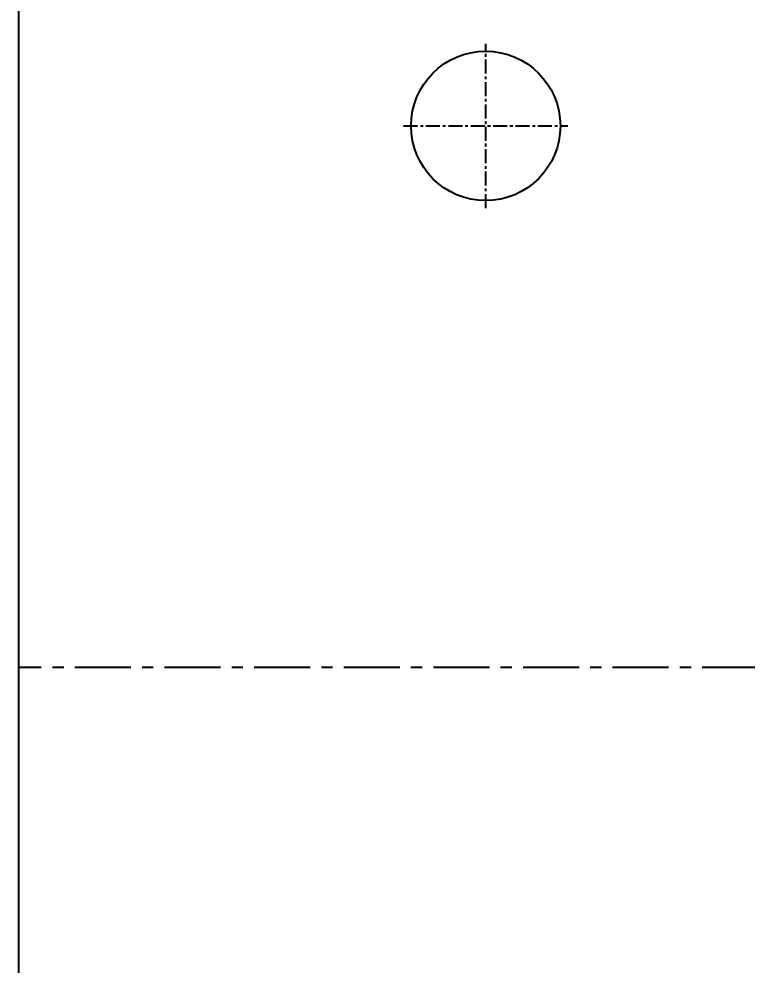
# Model space of a CAD drawing. Header units: millimetres. Extents: x 2750 to 4049, y 1371 to 1831.
# Drawn here: x 3528.2 to 3567.2, y 1601.4 to 1652 of the extents above; entities that cross this region are included whole.
import ezdxf

# ---------------------------------------------------------------- set-up
doc = ezdxf.new("R2010")
doc.units = ezdxf.units.MM
doc.linetypes.add('CENTER', pattern=[0.6, 0.375, -0.075, 0.075, -0.075])
doc.layers.add('11', color=7, linetype='Continuous')
doc.styles.get("Standard").update_dxf_attribs({"font": 'arial.ttf'})
doc.dimstyles.get("Standard").update_dxf_attribs({"dimtxt": 0.18, "dimasz": 0.18, "dimexe": 0.18, "dimexo": 0.0625, "dimgap": 0.09, "dimtad": 0, "dimtih": 1, "dimtoh": 1, "dimzin": 0, "dimdsep": 46, "dimtxsty": 'Standard', "dimcen": 0.09, "dimadec": 0, "dimazin": 0, "dimtfac": 1, "dimtofl": 0, "dimtmove": 0, "dimatfit": 3, "dimfxl": 0, "dimtolj": 1, "dimtzin": 0, "dimarcsym": 0})

# ---------------------------------------------------------------- blocks, each defined once
blk = doc.blocks.new('*D208')
at = {"color": 4, "lineweight": -2, "transparency": 16777216}
for p, q in [((3528.156, 1761.986), (3528.156, 1795.057)), ((3536.156, 1795.057), (3553.126, 1795.057)), ((3598.155, 1795.057), (3580.029, 1795.057)), ((3606.155, 1608.016), (3606.155, 1795.057))]:
    blk.add_line(p, q, dxfattribs=at)
at = {"color": 4, "transparency": 16777216}
for points in [[(3536.156, 1796.391), (3536.156, 1793.724), (3528.156, 1795.057)], [(3598.155, 1796.391), (3598.155, 1793.724), (3606.155, 1795.057)]]:
    blk.add_solid(points, dxfattribs=at)
at = {"layer": 'Defpoints', "color": 0, "transparency": 16777216}
for p in [(3528.156, 1795.057), (3528.156, 1761.986), (3606.155, 1608.016)]:
    blk.add_point(p, dxfattribs=at)
at = {"color": 6, "transparency": 16777216, "insert": (3566.577, 1795.057), "char_height": 8, "attachment_point": 5}
blk.add_mtext('\\A1;78.00', dxfattribs=at)

msp = doc.modelspace()

# ---------------------------------------------------------------- linework, layer by layer
at = {"color": 6, "linetype": 'Continuous'}
msp.add_line((3528.156, 1464.291), (3528.156, 1770.291), dxfattribs=at)
at = {"color": 1, "linetype": 'CENTER', "ltscale": 8}
msp.add_line((3606.155, 1617.291), (3528.156, 1617.291), dxfattribs=at)
at = {"layer": '11', "color": 1, "linetype": 'CENTER', "ltscale": 2}
for p, q in [((3553.156, 1641.891), (3553.156, 1650.691)), ((3548.756, 1646.291), (3557.556, 1646.291))]:
    msp.add_line(p, q, dxfattribs=at)
at = {"layer": '11', "color": 7, "linetype": 'Continuous'}
msp.add_circle((3553.156, 1646.291), 4, dxfattribs=at)

# ---------------------------------------------------------------- dimensions: what is measured, and where the dimension line sits
dim = msp.add_linear_dim(base=(3528.156, 1795.057), p1=(3606.155, 1608.016), p2=(3528.156, 1761.986), dimstyle='Standard', override={"dimtxt": 8, "dimasz": 8, "dimexe": 0, "dimexo": 0, "dimgap": 0, "dimtih": 0, "dimtoh": 0, "dimzin": 0, "dimcen": 0, "dimclrd": 4, "dimclre": 4, "dimclrt": 6, "dimadec": 2, "dimtp": 0, "dimtm": 0, "dimtzin": 0})
dim.commit()
dim.dimension.update_dxf_attribs({"geometry": '*D208', "text_midpoint": (3566.577, 1795.057), "dimtype": 160})

doc.saveas('drawing.dxf')
